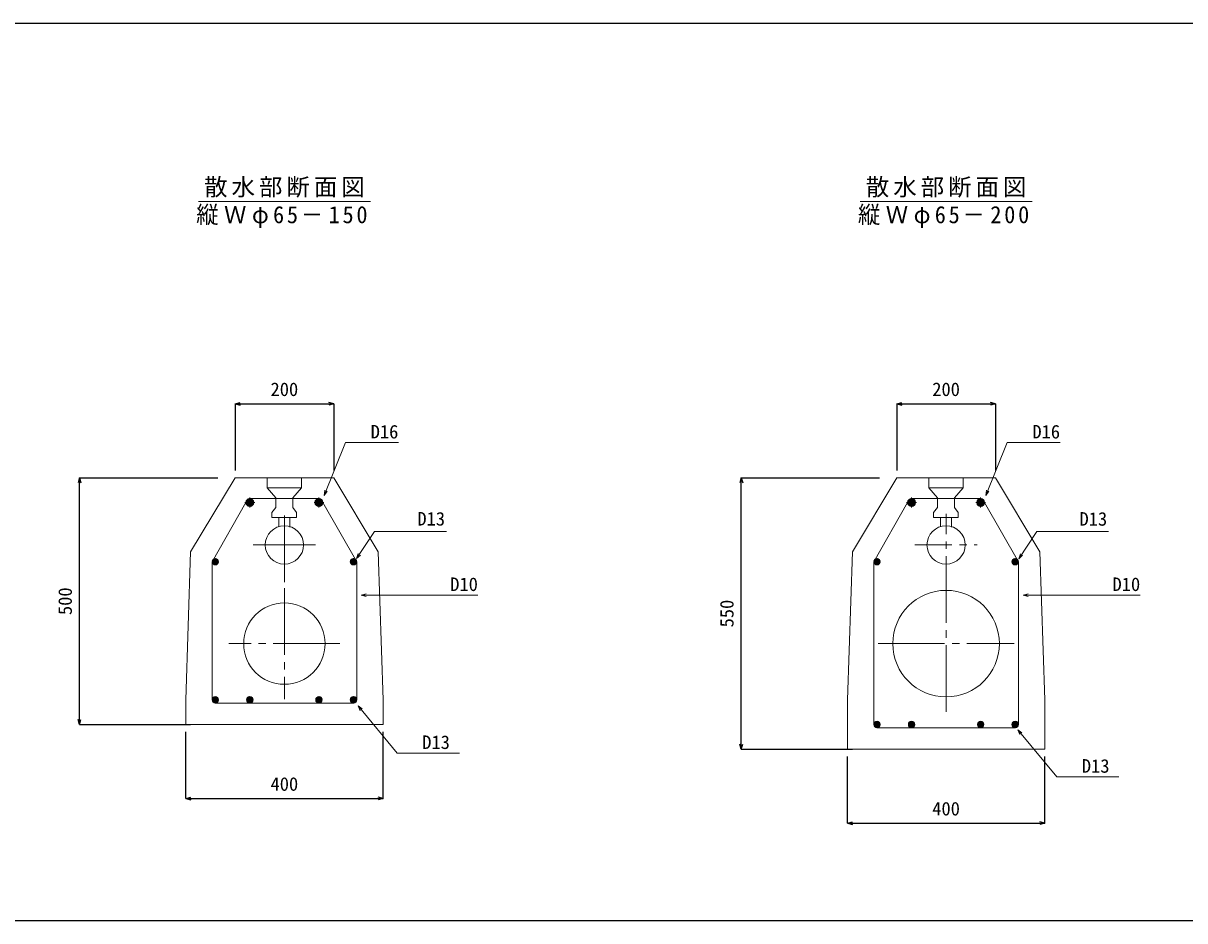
# Model space of a CAD drawing. Units: millimetres, scale not verified. Extents: x -9232 to 7975, y -6572 to 1682.
# Drawn here: x -6878 to -4524, y -137 to 1682 of the extents above; entities that cross this region are included whole.
import ezdxf
from ezdxf.enums import TextEntityAlignment as Align

# ---------------------------------------------------------------- set-up
doc = ezdxf.new("R2010")
doc.units = ezdxf.units.MM
doc.header["$LTSCALE"] = 15
doc.linetypes.add('CHAIN1', pattern=[8, 5, -1, 1, -1])
doc.linetypes.add('CHAIN2', pattern=[12, 9, -1, 1, -1])
doc.layers.add('0-1_ブロック', color=2, linetype='Continuous', lineweight=18)
doc.layers.add('0-A', color=7, linetype='Continuous', lineweight=18)
for name, color, linetype in [('0-2_HI-VP', 7, 'Continuous'), ('0-3_鉄筋', 4, 'Continuous'), ('0-6_寸法', 4, 'Continuous')]:
    doc.layers.add(name, color=color, linetype=linetype)
doc.styles.add('ＭＳ ゴシック', font='')
doc.styles.get('ＭＳ ゴシック').set_extended_font_data('MS Gothic')

msp = doc.modelspace()

# ---------------------------------------------------------------- linework, layer by layer
at = {"layer": '0-1_ブロック', "color": 3}
for p, q in [((-6448.92, 761.06), (-6538.92, 611.06)), ((-6448.92, 761.06), (-6538.92, 611.06)), ((-6448.92, 761.06), (-6248.92, 761.06)), ((-6448.92, 761.06), (-6248.92, 761.06)), ((-6248.92, 761.06), (-6158.92, 611.06)), ((-5107.91, 761.06), (-5197.91, 611.06)), ((-5107.91, 761.06), (-5197.91, 611.06)), ((-5107.91, 761.06), (-4907.91, 761.06)), ((-5107.91, 761.06), (-4907.91, 761.06)), ((-4907.91, 761.06), (-4817.91, 611.06)), ((-6548.92, 311.06), (-6538.92, 611.06)), ((-6538.92, 611.06), (-6548.92, 311.06)), ((-6158.92, 611.06), (-6148.92, 311.06)), ((-5207.91, 311.06), (-5197.91, 611.06)), ((-5197.91, 611.06), (-5207.91, 311.06)), ((-4817.91, 611.06), (-4807.91, 311.06)), ((-6548.92, 261.06), (-6548.92, 311.06)), ((-6148.92, 261.06), (-6148.92, 311.06)), ((-5207.91, 211.06), (-5207.91, 311.06)), ((-4807.91, 211.06), (-4807.91, 311.06)), ((-6548.92, 261.06), (-6148.92, 261.06)), ((-5207.91, 211.06), (-4807.91, 211.06))]:
    msp.add_line(p, q, dxfattribs=at)
at = {"layer": '0-1_ブロック', "color": 7}
for p, q in [((-6384.14, 740.76), (-6384.14, 760.76)), ((-6384.14, 740.76), (-6384.14, 760.76)), ((-6314.14, 740.76), (-6314.14, 760.76)), ((-6314.14, 740.76), (-6314.14, 760.76)), ((-5043.13, 740.76), (-5043.13, 760.76)), ((-5043.13, 740.76), (-5043.13, 760.76)), ((-4973.13, 740.76), (-4973.13, 760.76)), ((-4973.13, 740.76), (-4973.13, 760.76)), ((-6384.14, 740.76), (-6314.14, 740.76)), ((-6384.14, 740.76), (-6366.14, 720.76)), ((-6384.14, 740.76), (-6314.14, 740.76)), ((-6384.14, 740.76), (-6366.14, 720.76)), ((-6314.14, 740.76), (-6332.14, 720.76)), ((-6314.14, 740.76), (-6332.14, 720.76)), ((-5043.13, 740.76), (-4973.13, 740.76)), ((-5043.13, 740.76), (-5025.13, 720.76)), ((-5043.13, 740.76), (-4973.13, 740.76)), ((-5043.13, 740.76), (-5025.13, 720.76)), ((-4973.13, 740.76), (-4991.13, 720.76)), ((-4973.13, 740.76), (-4991.13, 720.76)), ((-6366.14, 720.76), (-6366.14, 700.76)), ((-6366.14, 720.76), (-6366.14, 700.76)), ((-6332.14, 720.76), (-6332.14, 700.76)), ((-6332.14, 720.76), (-6332.14, 700.76)), ((-5025.13, 720.76), (-5025.13, 700.76)), ((-5025.13, 720.76), (-5025.13, 700.76)), ((-4991.13, 720.76), (-4991.13, 700.76)), ((-4991.13, 720.76), (-4991.13, 700.76)), ((-6366.14, 700.76), (-6374.14, 690.76)), ((-6366.14, 700.76), (-6374.14, 690.76)), ((-6374.14, 680.76), (-6374.14, 690.76)), ((-6374.14, 680.76), (-6374.14, 690.76)), ((-6332.14, 700.76), (-6324.14, 690.76)), ((-6332.14, 700.76), (-6324.14, 690.76)), ((-5025.13, 700.76), (-5033.13, 690.76)), ((-5025.13, 700.76), (-5033.13, 690.76)), ((-5033.13, 680.76), (-5033.13, 690.76)), ((-5033.13, 680.76), (-5033.13, 690.76)), ((-4991.13, 700.76), (-4983.13, 690.76)), ((-4991.13, 700.76), (-4983.13, 690.76)), ((-6360.14, 669.01), (-6360.14, 680.76)), ((-6360.14, 662.04), (-6360.14, 680.76)), ((-6338.14, 669.01), (-6338.14, 680.76)), ((-6338.14, 677.83), (-6338.14, 661.39)), ((-5019.13, 669.01), (-5019.13, 680.76)), ((-5019.13, 662.04), (-5019.13, 680.76)), ((-4997.13, 669.01), (-4997.13, 680.76)), ((-4997.13, 677.83), (-4997.13, 661.39)), ((-6193.63, 523.42), (-6183.49, 526.14)), ((-6193.63, 523.42), (-5956.63, 523.42)), ((-6193.63, 523.42), (-6183.49, 520.7)), ((-4851.42, 523.42), (-4841.28, 526.14)), ((-4851.42, 523.42), (-4614.42, 523.42)), ((-4851.42, 523.42), (-4841.28, 520.7))]:
    msp.add_line(p, q, dxfattribs=at)
at = {"layer": '0-1_ブロック'}
for p, q in [((-6426.92, 711.06), (-6495.42, 591.06)), ((-6426.89, 711.75), (-6419.62, 719.03)), ((-6426.81, 709.72), (-6417.58, 718.94)), ((-6426.34, 708.06), (-6415.93, 718.48)), ((-6426.02, 714.75), (-6422.61, 718.15)), ((-6425.61, 706.67), (-6414.54, 717.75)), ((-6424.67, 705.49), (-6413.36, 716.8)), ((-6423.53, 704.51), (-6412.38, 715.66)), ((-6422.17, 703.75), (-6411.61, 714.31)), ((-6420.57, 703.23), (-6411.09, 712.7)), ((-6418.92, 719.06), (-6278.92, 719.06)), ((-6418.61, 703.06), (-6410.93, 710.75)), ((-6415.91, 703.65), (-6411.51, 708.04)), ((-6279.23, 703.06), (-6286.92, 710.75)), ((-6277.28, 703.23), (-6286.75, 712.7)), ((-6281.94, 703.65), (-6286.33, 708.04)), ((-6275.67, 703.75), (-6286.23, 714.31)), ((-6274.32, 704.51), (-6285.47, 715.66)), ((-6273.18, 705.49), (-6284.49, 716.8)), ((-6272.23, 706.67), (-6283.31, 717.75)), ((-6271.5, 708.06), (-6281.92, 718.48)), ((-6271.04, 709.72), (-6280.26, 718.94)), ((-6270.95, 711.75), (-6278.22, 719.03)), ((-6271.83, 714.75), (-6275.23, 718.15)), ((-6270.92, 711.06), (-6202.42, 591.06)), ((-5085.91, 711.06), (-5154.41, 591.06)), ((-5085.88, 711.75), (-5078.61, 719.03)), ((-5085.8, 709.72), (-5076.57, 718.94)), ((-5085.33, 708.06), (-5074.91, 718.48)), ((-5085.01, 714.75), (-5081.6, 718.15)), ((-5084.6, 706.67), (-5073.52, 717.75)), ((-5083.66, 705.49), (-5072.34, 716.8)), ((-5082.51, 704.51), (-5071.37, 715.66)), ((-5081.16, 703.75), (-5070.6, 714.31)), ((-5079.56, 703.23), (-5070.08, 712.7)), ((-5077.91, 719.06), (-4937.91, 719.06)), ((-5077.6, 703.06), (-5069.91, 710.75)), ((-5074.89, 703.65), (-5070.5, 708.04)), ((-4938.22, 703.06), (-4945.9, 710.75)), ((-4936.26, 703.23), (-4945.74, 712.7)), ((-4940.92, 703.65), (-4945.32, 708.04)), ((-4934.66, 703.75), (-4945.22, 714.31)), ((-4933.3, 704.51), (-4944.45, 715.66)), ((-4932.16, 705.49), (-4943.47, 716.8)), ((-4931.22, 706.67), (-4942.29, 717.75)), ((-4930.49, 708.06), (-4940.9, 718.48)), ((-4930.02, 709.72), (-4939.25, 718.94)), ((-4929.94, 711.75), (-4937.21, 719.03)), ((-4930.81, 714.75), (-4934.22, 718.15)), ((-4929.91, 711.06), (-4861.41, 591.06)), ((-6495.42, 590.8), (-6488.67, 597.55)), ((-6495.42, 311.06), (-6495.42, 591.06)), ((-6495.29, 592.34), (-6490.21, 597.43)), ((-6495.25, 589.56), (-6487.43, 597.38)), ((-6494.9, 588.5), (-6486.36, 597.03)), ((-6494.41, 587.57), (-6485.44, 596.54)), ((-6494.2, 594.85), (-6492.72, 596.33)), ((-6493.8, 586.76), (-6484.63, 595.94)), ((-6493.09, 586.07), (-6483.93, 595.22)), ((-6492.26, 585.48), (-6483.34, 594.39)), ((-6491.31, 585.01), (-6482.88, 593.45)), ((-6490.22, 584.69), (-6482.55, 592.36)), ((-6488.94, 584.56), (-6482.42, 591.07)), ((-6487.32, 584.76), (-6482.62, 589.46)), ((-6208.91, 584.56), (-6215.42, 591.07)), ((-6207.62, 584.69), (-6215.29, 592.36)), ((-6210.52, 584.76), (-6215.22, 589.46)), ((-6206.53, 585.01), (-6214.97, 593.45)), ((-6205.59, 585.48), (-6214.5, 594.39)), ((-6204.76, 586.07), (-6213.91, 595.22)), ((-6204.04, 586.76), (-6213.22, 595.94)), ((-6203.44, 587.57), (-6212.41, 596.54)), ((-6202.95, 588.5), (-6211.48, 597.03)), ((-6202.6, 589.56), (-6210.42, 597.38)), ((-6202.43, 590.8), (-6209.17, 597.55)), ((-6202.55, 592.34), (-6207.64, 597.43)), ((-6203.64, 594.85), (-6205.13, 596.33)), ((-6202.42, 311.06), (-6202.42, 591.06)), ((-5154.41, 261.06), (-5154.41, 591.06)), ((-5154.4, 590.8), (-5147.66, 597.55)), ((-5154.28, 592.34), (-5149.19, 597.43)), ((-5154.23, 589.56), (-5146.41, 597.38)), ((-5153.88, 588.5), (-5145.35, 597.03)), ((-5153.39, 587.57), (-5144.42, 596.54)), ((-5153.19, 594.85), (-5151.7, 596.33)), ((-5152.79, 586.76), (-5143.61, 595.94)), ((-5152.07, 586.07), (-5142.92, 595.22)), ((-5151.24, 585.48), (-5142.33, 594.39)), ((-5150.3, 585.01), (-5141.86, 593.45)), ((-5149.21, 584.69), (-5141.54, 592.36)), ((-5147.92, 584.56), (-5141.41, 591.07)), ((-5146.31, 584.76), (-5141.61, 589.46)), ((-4867.89, 584.56), (-4874.41, 591.07)), ((-4866.61, 584.69), (-4874.28, 592.36)), ((-4869.51, 584.76), (-4874.21, 589.46)), ((-4865.52, 585.01), (-4873.95, 593.45)), ((-4864.57, 585.48), (-4873.49, 594.39)), ((-4863.74, 586.07), (-4872.9, 595.22)), ((-4863.03, 586.76), (-4872.2, 595.94)), ((-4862.42, 587.57), (-4871.39, 596.54)), ((-4861.93, 588.5), (-4870.47, 597.03)), ((-4861.58, 589.56), (-4869.4, 597.38)), ((-4861.41, 590.8), (-4868.16, 597.55)), ((-4861.54, 592.34), (-4866.62, 597.43)), ((-4862.63, 594.85), (-4864.11, 596.33)), ((-4861.41, 261.06), (-4861.41, 591.06)), ((-6495.42, 310.8), (-6488.67, 317.55)), ((-6495.29, 312.34), (-6490.21, 317.43)), ((-6495.25, 309.56), (-6487.43, 317.38)), ((-6494.9, 308.5), (-6486.36, 317.03)), ((-6494.41, 307.57), (-6485.44, 316.54)), ((-6494.2, 314.85), (-6492.72, 316.33)), ((-6493.8, 306.76), (-6484.63, 315.94)), ((-6493.09, 306.07), (-6483.93, 315.22)), ((-6492.26, 305.48), (-6483.34, 314.39)), ((-6491.31, 305.01), (-6482.88, 313.45)), ((-6490.22, 304.69), (-6482.55, 312.36)), ((-6488.94, 304.56), (-6482.42, 311.07)), ((-6487.32, 304.76), (-6482.62, 309.46)), ((-6425.42, 310.8), (-6418.67, 317.55)), ((-6425.29, 312.34), (-6420.21, 317.43)), ((-6425.25, 309.56), (-6417.43, 317.38)), ((-6424.9, 308.5), (-6416.36, 317.03)), ((-6424.41, 307.57), (-6415.44, 316.54)), ((-6424.2, 314.85), (-6422.72, 316.33)), ((-6423.8, 306.76), (-6414.63, 315.94)), ((-6423.09, 306.07), (-6413.93, 315.22)), ((-6422.26, 305.48), (-6413.34, 314.39)), ((-6421.31, 305.01), (-6412.88, 313.45)), ((-6420.22, 304.69), (-6412.55, 312.36)), ((-6418.94, 304.56), (-6412.42, 311.07)), ((-6417.32, 304.76), (-6412.62, 309.46)), ((-6278.91, 304.56), (-6285.42, 311.07)), ((-6277.62, 304.69), (-6285.29, 312.36)), ((-6280.52, 304.76), (-6285.22, 309.46)), ((-6276.53, 305.01), (-6284.97, 313.45)), ((-6275.59, 305.48), (-6284.5, 314.39)), ((-6274.76, 306.07), (-6283.91, 315.22)), ((-6274.04, 306.76), (-6283.22, 315.94)), ((-6273.44, 307.57), (-6282.41, 316.54)), ((-6272.95, 308.5), (-6281.48, 317.03)), ((-6272.6, 309.56), (-6280.42, 317.38)), ((-6272.43, 310.8), (-6279.17, 317.55)), ((-6272.55, 312.34), (-6277.64, 317.43)), ((-6273.64, 314.85), (-6275.13, 316.33)), ((-6208.91, 304.56), (-6215.42, 311.07)), ((-6207.62, 304.69), (-6215.29, 312.36)), ((-6210.52, 304.76), (-6215.22, 309.46)), ((-6206.53, 305.01), (-6214.97, 313.45)), ((-6205.59, 305.48), (-6214.5, 314.39)), ((-6204.76, 306.07), (-6213.91, 315.22)), ((-6204.04, 306.76), (-6213.22, 315.94)), ((-6203.44, 307.57), (-6212.41, 316.54)), ((-6202.95, 308.5), (-6211.48, 317.03)), ((-6202.6, 309.56), (-6210.42, 317.38)), ((-6202.43, 310.8), (-6209.17, 317.55)), ((-6202.55, 312.34), (-6207.64, 317.43)), ((-6203.64, 314.85), (-6205.13, 316.33)), ((-6488.92, 304.56), (-6208.92, 304.56)), ((-5154.4, 260.8), (-5147.66, 267.55)), ((-5154.28, 262.34), (-5149.19, 267.43)), ((-5154.23, 259.56), (-5146.41, 267.38)), ((-5153.88, 258.5), (-5145.35, 267.03)), ((-5153.39, 257.57), (-5144.42, 266.54)), ((-5153.19, 264.85), (-5151.7, 266.33)), ((-5152.79, 256.76), (-5143.61, 265.94)), ((-5152.07, 256.07), (-5142.92, 265.22)), ((-5151.24, 255.48), (-5142.33, 264.39)), ((-5150.3, 255.01), (-5141.86, 263.45)), ((-5149.21, 254.69), (-5141.54, 262.36)), ((-5147.92, 254.56), (-5141.41, 261.07)), ((-5146.31, 254.76), (-5141.61, 259.46)), ((-5084.4, 260.8), (-5077.66, 267.55)), ((-5084.28, 262.34), (-5079.19, 267.43)), ((-5084.23, 259.56), (-5076.41, 267.38)), ((-5083.88, 258.5), (-5075.35, 267.03)), ((-5083.39, 257.57), (-5074.42, 266.54)), ((-5083.19, 264.85), (-5081.7, 266.33)), ((-5082.79, 256.76), (-5073.61, 265.94)), ((-5082.07, 256.07), (-5072.92, 265.22)), ((-5081.24, 255.48), (-5072.33, 264.39)), ((-5080.3, 255.01), (-5071.86, 263.45)), ((-5079.21, 254.69), (-5071.54, 262.36)), ((-5077.92, 254.56), (-5071.41, 261.07)), ((-5076.31, 254.76), (-5071.61, 259.46)), ((-4937.89, 254.56), (-4944.41, 261.07)), ((-4936.61, 254.69), (-4944.28, 262.36)), ((-4939.51, 254.76), (-4944.21, 259.46)), ((-4935.52, 255.01), (-4943.95, 263.45)), ((-4934.57, 255.48), (-4943.49, 264.39)), ((-4933.74, 256.07), (-4942.9, 265.22)), ((-4933.03, 256.76), (-4942.2, 265.94)), ((-4932.42, 257.57), (-4941.39, 266.54)), ((-4931.93, 258.5), (-4940.47, 267.03)), ((-4931.58, 259.56), (-4939.4, 267.38)), ((-4931.41, 260.8), (-4938.16, 267.55)), ((-4931.54, 262.34), (-4936.62, 267.43)), ((-4932.63, 264.85), (-4934.11, 266.33)), ((-4867.89, 254.56), (-4874.41, 261.07)), ((-4866.61, 254.69), (-4874.28, 262.36)), ((-4869.51, 254.76), (-4874.21, 259.46)), ((-4865.52, 255.01), (-4873.95, 263.45)), ((-4864.57, 255.48), (-4873.49, 264.39)), ((-4863.74, 256.07), (-4872.9, 265.22)), ((-4863.03, 256.76), (-4872.2, 265.94)), ((-4862.42, 257.57), (-4871.39, 266.54)), ((-4861.93, 258.5), (-4870.47, 267.03)), ((-4861.58, 259.56), (-4869.4, 267.38)), ((-4861.41, 260.8), (-4868.16, 267.55)), ((-4861.54, 262.34), (-4866.62, 267.43)), ((-4862.63, 264.85), (-4864.11, 266.33)), ((-5147.91, 254.56), (-4867.91, 254.56))]:
    msp.add_line(p, q, dxfattribs=at)
at = {"layer": '0-1_ブロック', "color": 4, "linetype": 'CHAIN1'}
for p, q in [((-6408.92, 711.06), (-6428.92, 711.06)), ((-6418.92, 701.06), (-6418.92, 721.06)), ((-6288.92, 711.06), (-6268.92, 711.06)), ((-6278.92, 701.06), (-6278.92, 721.06)), ((-5067.91, 711.06), (-5087.91, 711.06)), ((-5077.91, 701.06), (-5077.91, 721.06)), ((-4947.91, 711.06), (-4927.91, 711.06)), ((-4937.91, 701.06), (-4937.91, 721.06)), ((-5071.06, 625.06), (-4944.76, 625.06))]:
    msp.add_line(p, q, dxfattribs=at)
at = {"layer": '0-1_ブロック', "color": 7, "linetype": 'CHAIN2'}
for p, q in [((-6348.92, 549.71), (-6348.92, 688.21)), ((-5007.91, 287.05), (-5007.91, 688.21)), ((-6412.07, 625.06), (-6285.77, 625.06)), ((-6348.92, 537.56), (-6348.92, 312.56)), ((-6236.42, 425.06), (-6461.42, 425.06)), ((-5145.91, 425.06), (-4869.9, 425.06))]:
    msp.add_line(p, q, dxfattribs=at)
at = {"layer": '0-1_ブロック', "color": 7}
for points in [[(-6374.14, 680.76), (-6324.14, 680.76), (-6324.14, 690.76)], [(-6374.14, 680.76), (-6324.14, 680.76), (-6324.14, 690.76)], [(-5033.13, 680.76), (-4983.13, 680.76), (-4983.13, 690.76)], [(-5033.13, 680.76), (-4983.13, 680.76), (-4983.13, 690.76)]]:
    msp.add_lwpolyline(points, dxfattribs=at)
at = {"layer": '0-1_ブロック'}
for centre, radius in [((-6418.92, 711.06), 8), ((-6278.92, 711.06), 8), ((-5077.91, 711.06), 8), ((-4937.91, 711.06), 8), ((-6488.92, 591.06), 6.5), ((-6208.92, 591.06), 6.5), ((-5147.91, 591.06), 6.5), ((-4867.91, 591.06), 6.5), ((-6488.92, 311.06), 6.5), ((-6418.92, 311.06), 6.5), ((-6278.92, 311.06), 6.5), ((-6208.92, 311.06), 6.5), ((-5147.91, 261.06), 6.5), ((-5077.91, 261.06), 6.5), ((-4937.91, 261.06), 6.5), ((-4867.91, 261.06), 6.5)]:
    msp.add_circle(centre, radius, dxfattribs=at)
at = {"layer": '0-1_ブロック', "color": 7}
for centre, radius in [((-6348.92, 625.06), 38.83), ((-5007.91, 625.06), 38.83), ((-5007.91, 425.06), 108), ((-6348.92, 425.06), 82.5)]:
    msp.add_circle(centre, radius, dxfattribs=at)
at = {"layer": '0-2_HI-VP', "color": 1}
msp.add_lwpolyline([(-9232.19, 1682.45), (-2965.63, 1682.45), (-2965.63, -136.66), (-9232.19, -136.66)], close=True, dxfattribs=at)
at = {"layer": '0-3_鉄筋'}
for p, q in [((-6548.92, 111.06), (-6548.92, 246.06)), ((-6148.92, 111.06), (-6148.92, 246.06)), ((-5207.91, 61.06), (-5207.91, 196.06)), ((-4807.91, 61.06), (-4807.91, 196.06)), ((-6548.92, 111.06), (-6538.78, 113.77)), ((-6548.92, 111.06), (-6148.92, 111.06)), ((-6548.92, 111.06), (-6538.78, 108.34)), ((-6148.92, 111.06), (-6159.07, 113.77)), ((-6148.92, 111.06), (-6159.07, 108.34)), ((-5207.91, 61.06), (-5197.77, 63.77)), ((-5207.91, 61.06), (-4807.91, 61.06)), ((-5207.91, 61.06), (-5197.77, 58.34)), ((-4807.91, 61.06), (-4818.05, 63.77)), ((-4807.91, 61.06), (-4818.05, 58.34))]:
    msp.add_line(p, q, dxfattribs=at)
at = {"layer": '0-6_寸法'}
for p, q in [((-6448.92, 911.06), (-6438.78, 913.77)), ((-6448.92, 911.06), (-6248.92, 911.06)), ((-6448.92, 911.06), (-6438.78, 908.34)), ((-6448.92, 911.06), (-6448.92, 776.06)), ((-6248.92, 911.06), (-6259.07, 913.77)), ((-6248.92, 911.06), (-6259.07, 908.34)), ((-6248.92, 911.06), (-6248.92, 776.06)), ((-5107.91, 911.06), (-5097.77, 913.77)), ((-5107.91, 911.06), (-4907.91, 911.06)), ((-5107.91, 911.06), (-5097.77, 908.34)), ((-5107.91, 911.06), (-5107.91, 776.06)), ((-4907.91, 911.06), (-4918.05, 913.77)), ((-4907.91, 911.06), (-4918.05, 908.34)), ((-4907.91, 911.06), (-4907.91, 776.06)), ((-6763.92, 761.06), (-6766.64, 750.91)), ((-6763.92, 261.06), (-6763.92, 761.06)), ((-6763.92, 761.06), (-6761.21, 750.91)), ((-6763.92, 761.06), (-6483.91, 761.06)), ((-5422.91, 761.06), (-5425.63, 750.91)), ((-5422.91, 211.06), (-5422.91, 761.06)), ((-5422.91, 761.06), (-5420.19, 750.91)), ((-5422.91, 761.06), (-5142.89, 761.06)), ((-6763.92, 261.06), (-6766.64, 271.2)), ((-6763.92, 261.06), (-6761.21, 271.2)), ((-6763.92, 261.06), (-6538.92, 261.06)), ((-5422.91, 211.06), (-5425.63, 221.2)), ((-5422.91, 211.06), (-5420.19, 221.2)), ((-5422.91, 211.06), (-5197.91, 211.06))]:
    msp.add_line(p, q, dxfattribs=at)
at = {"layer": '0-A'}
for p, q in [((-6523.28, 1320.93), (-6174.57, 1320.93)), ((-5182.27, 1320.93), (-4833.55, 1320.93)), ((-6268.52, 725.47), (-6267.22, 735.89)), ((-6268.52, 725.47), (-6262.18, 733.85)), ((-4927.5, 725.47), (-4926.2, 735.89)), ((-4927.5, 725.47), (-4921.17, 733.85)), ((-6202.58, 597.42), (-6199.26, 607.39)), ((-6202.58, 597.42), (-6194.72, 604.39)), ((-4860.68, 597.11), (-4857.36, 607.07)), ((-4860.68, 597.11), (-4852.83, 604.08)), ((-6199.7, 298.65), (-6195.31, 289.11)), ((-4862.86, 250.57), (-4858.48, 241.03)), ((-6120.53, 203.2), (-5994.4, 203.2)), ((-4783.69, 155.12), (-4657.57, 155.12))]:
    msp.add_line(p, q, dxfattribs=at)
for points in [[(-6268.52, 725.47), (-6224.99, 832.62), (-6117.85, 832.62)], [(-4927.5, 725.47), (-4883.98, 832.62), (-4776.83, 832.62)], [(-6202.58, 597.42), (-6166.17, 652.55), (-6020.47, 652.55)], [(-4860.68, 597.11), (-4824.28, 652.24), (-4678.58, 652.24)], [(-6120.53, 203.2), (-6199.7, 298.65), (-6191.13, 292.58)], [(-4783.69, 155.12), (-4862.86, 250.57), (-4854.3, 244.5)]]:
    msp.add_lwpolyline(points, dxfattribs=at)

# ---------------------------------------------------------------- texts
at = {"layer": '0-1_ブロック', "color": 4, "style": 'ＭＳ ゴシック'}
for p in [(-6012.88, 523.42), (-4670.67, 523.42)]:
    msp.add_text('D10', height=27.49, dxfattribs=at).set_placement(p, align=Align.BOTTOM_LEFT)
at = {"layer": '0-3_鉄筋', "style": 'ＭＳ ゴシック'}
for p in [(-6377.05, 118.56), (-5036.03, 68.56)]:
    msp.add_text('400', height=27.49, dxfattribs=at).set_placement(p, align=Align.BOTTOM_LEFT)
at = {"layer": '0-6_寸法', "style": 'ＭＳ ゴシック'}
for p in [(-6377.05, 918.56), (-5036.03, 918.56)]:
    msp.add_text('200', height=27.49, dxfattribs=at).set_placement(p, align=Align.BOTTOM_LEFT)
for s, p in [('500', (-6771.42, 482.93)), ('550', (-5430.41, 457.93))]:
    msp.add_text(s, height=27.49, rotation=90, dxfattribs=at).set_placement(p, align=Align.BOTTOM_LEFT)
at = {"layer": '0-A', "color": 4, "style": 'ＭＳ ゴシック'}
for s, p in [('D16', (-6174.1, 832.62)), ('D16', (-4833.08, 832.62)), ('D13', (-6079.45, 656.16)), ('D13', (-4737.55, 655.85)), ('D13', (-6069.63, 203.24)), ('D13', (-4732.8, 155.15))]:
    msp.add_text(s, height=27.49, dxfattribs=at).set_placement(p, align=Align.BOTTOM_LEFT)
at = {"layer": '0-A', "char_height": 34.84, "attachment_point": 7, "style": 'ＭＳ ゴシック'}
for s, insert in [('\\T1.17;散水部断面図', (-6511.68, 1328.97)), ('\\T1.17;散水部断面図', (-5170.66, 1328.97)), ('\\T1.25;\\W0.95;縦Ｗφ65－150', (-6527.6, 1267.63)), ('\\T1.25;\\W0.95;縦Ｗφ65－200', (-5186.58, 1267.63))]:
    msp.add_mtext(s, dxfattribs=dict(at, insert=insert))

doc.saveas('drawing.dxf')
